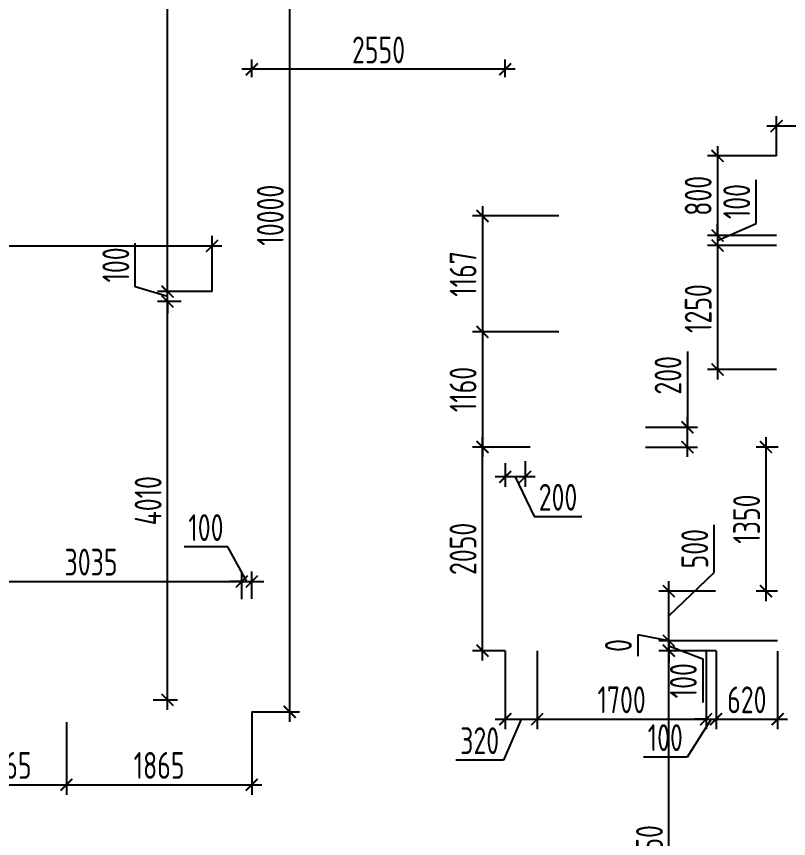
# Model space of a CAD drawing. Header units: millimetres. Extents: x -350007 to 536090, y -888 to 198380.
# Drawn here: x -202402 to -194634, y 94995 to 103270 of the extents above; entities that cross this region are included whole.
import ezdxf

# ---------------------------------------------------------------- set-up
doc = ezdxf.new("R2010")
doc.units = ezdxf.units.MM
doc.layers.add('АР_Размеры нов.', color=15, linetype='Continuous', lineweight=0)
doc.styles.add('ISOCPEUR', font='isocpeur.ttf', dxfattribs={"width": 0.7})
doc.dimstyles.new('R_100', dxfattribs={"dimtxt": 270, "dimasz": 120, "dimexe": 100, "dimexo": 0, "dimgap": 60, "dimtad": 1, "dimdec": 0, "dimrnd": 5, "dimzin": 0, "dimdsep": 46, "dimtxsty": 'ISOCPEUR', "dimblk": 'ARCHTICK', "dimcen": 0, "dimdle": 100, "dimclrd": 256, "dimclre": 256, "dimclrt": 256, "dimadec": 0, "dimazin": 0, "dimtfac": 2, "dimtdec": 0, "dimtofl": 0, "dimtmove": 1, "dimatfit": 3, "dimfxl": 1, "dimtvp": 3, "dimtolj": 1, "dimtzin": 0, "dimarcsym": 0})

# ---------------------------------------------------------------- blocks, each defined once
blk = doc.blocks.new('_ArchTick')
at = {"color": 0, "linetype": 'ByBlock', "const_width": 0.15}
blk.add_lwpolyline([(-0.5, -0.5), (0.5, 0.5)], dxfattribs=at)
blk = doc.blocks.new('*D2533')
at = {"layer": 'АР_Размеры нов.', "lineweight": -2, "ltscale": 100, "transparency": 16777216}
for p, q in [((-197163.4, 96885.7), (-197163.4, 96096.5)), ((-195463.4, 96885.7), (-195463.4, 96096.5)), ((-197263.4, 96196.5), (-195363.4, 96196.5))]:
    blk.add_line(p, q, dxfattribs=at)
at = {"layer": 'АР_Размеры нов.', "lineweight": -2, "ltscale": 100, "transparency": 16777216, "xscale": 120, "yscale": 120, "zscale": 120, "rotation": 180}
blk.add_blockref('_ArchTick', (-197163.4, 96196.5), dxfattribs=at)
at = {"layer": 'АР_Размеры нов.', "lineweight": -2, "ltscale": 100, "transparency": 16777216, "xscale": 120, "yscale": 120, "zscale": 120}
blk.add_blockref('_ArchTick', (-195463.4, 96196.5), dxfattribs=at)
at = {"layer": 'АР_Размеры нов.', "ltscale": 100, "transparency": 16777216, "insert": (-196313.4, 96391.5), "char_height": 270, "attachment_point": 5, "style": 'ISOCPEUR'}
blk.add_mtext('\\A1;1700', dxfattribs=at)
blk = doc.blocks.new('*D2549')
at = {"layer": 'АР_Размеры нов.', "lineweight": -2, "ltscale": 100, "transparency": 16777216}
for p, q in [((-203064, 96167.8), (-203064, 95436.1)), ((-201899.1, 96166.1), (-201899.1, 95436.1)), ((-203164, 95536.1), (-201799.1, 95536.1))]:
    blk.add_line(p, q, dxfattribs=at)
at = {"layer": 'АР_Размеры нов.', "lineweight": -2, "ltscale": 100, "transparency": 16777216, "xscale": 120, "yscale": 120, "zscale": 120, "rotation": 180}
blk.add_blockref('_ArchTick', (-203064, 95536.1), dxfattribs=at)
at = {"layer": 'АР_Размеры нов.', "lineweight": -2, "ltscale": 100, "transparency": 16777216, "xscale": 120, "yscale": 120, "zscale": 120}
blk.add_blockref('_ArchTick', (-201899.1, 95536.1), dxfattribs=at)
at = {"layer": 'АР_Размеры нов.', "ltscale": 100, "transparency": 16777216, "insert": (-202481.5, 95731.1), "char_height": 270, "attachment_point": 5, "style": 'ISOCPEUR'}
blk.add_mtext('\\A1;1165', dxfattribs=at)
blk = doc.blocks.new('*D2714')
at = {"layer": 'АР_Размеры нов.', "lineweight": -2, "ltscale": 100, "transparency": 16777216}
for p, q in [((-194860.9, 99035.7), (-194860.9, 97385.6)), ((-194739.6, 98935.7), (-194960.9, 98935.7)), ((-194743.9, 97485.6), (-194960.9, 97485.6))]:
    blk.add_line(p, q, dxfattribs=at)
at = {"layer": 'АР_Размеры нов.', "lineweight": -2, "ltscale": 100, "transparency": 16777216, "xscale": 120, "yscale": 120, "zscale": 120}
for p, rotation in [((-194860.9, 98935.7), 90), ((-194860.9, 97485.6), 270)]:
    blk.add_blockref('_ArchTick', p, dxfattribs=dict(at, rotation=rotation))
at = {"layer": 'АР_Размеры нов.', "ltscale": 100, "transparency": 16777216, "insert": (-195055.9, 98210.6), "char_height": 270, "attachment_point": 5, "rotation": 90, "style": 'ISOCPEUR'}
blk.add_mtext('\\A1;1350', dxfattribs=at)
blk = doc.blocks.new('*D2715')
at = {"layer": 'АР_Размеры нов.', "lineweight": -2, "ltscale": 100, "transparency": 16777216}
for p, q in [((-197484, 96885.7), (-197484, 96096.5)), ((-197163.4, 96885.7), (-197163.4, 96096.5)), ((-197584, 96196.5), (-197063.4, 96196.5)), ((-197323.7, 96196.5), (-197501.7, 95784.8)), ((-197501.7, 95784.8), (-197980.8, 95784.8))]:
    blk.add_line(p, q, dxfattribs=at)
at = {"layer": 'АР_Размеры нов.', "lineweight": -2, "ltscale": 100, "transparency": 16777216, "xscale": 120, "yscale": 120, "zscale": 120, "rotation": 180}
blk.add_blockref('_ArchTick', (-197484, 96196.5), dxfattribs=at)
at = {"layer": 'АР_Размеры нов.', "lineweight": -2, "ltscale": 100, "transparency": 16777216, "xscale": 120, "yscale": 120, "zscale": 120}
blk.add_blockref('_ArchTick', (-197163.4, 96196.5), dxfattribs=at)
at = {"layer": 'АР_Размеры нов.', "ltscale": 100, "transparency": 16777216, "insert": (-197741.2, 95979.8), "char_height": 270, "attachment_point": 5, "style": 'ISOCPEUR'}
blk.add_mtext('\\A1;320', dxfattribs=at)
blk = doc.blocks.new('*D2719')
at = {"layer": 'АР_Размеры нов.', "lineweight": -2, "ltscale": 100, "transparency": 16777216}
for p, q in [((-197713.3, 96785.7), (-197713.3, 99035.7)), ((-197233.9, 98935.7), (-197813.3, 98935.7)), ((-197484, 96885.7), (-197813.3, 96885.7))]:
    blk.add_line(p, q, dxfattribs=at)
at = {"layer": 'АР_Размеры нов.', "lineweight": -2, "ltscale": 100, "transparency": 16777216, "xscale": 120, "yscale": 120, "zscale": 120}
for p, rotation in [((-197713.3, 98935.7), 90), ((-197713.3, 96885.7), 270)]:
    blk.add_blockref('_ArchTick', p, dxfattribs=dict(at, rotation=rotation))
at = {"layer": 'АР_Размеры нов.', "ltscale": 100, "transparency": 16777216, "insert": (-197908.3, 97910.7), "char_height": 270, "attachment_point": 5, "rotation": 90, "style": 'ISOCPEUR'}
blk.add_mtext('\\A1;2050', dxfattribs=at)
blk = doc.blocks.new('*D2731')
at = {"layer": 'АР_Размеры нов.', "lineweight": -2, "ltscale": 100, "transparency": 16777216}
for p, q in [((-197713.3, 100195), (-197713.3, 98835.7)), ((-197484, 100095), (-197813.3, 100095)), ((-197484, 98935.7), (-197813.3, 98935.7))]:
    blk.add_line(p, q, dxfattribs=at)
at = {"layer": 'АР_Размеры нов.', "lineweight": -2, "ltscale": 100, "transparency": 16777216, "xscale": 120, "yscale": 120, "zscale": 120}
for p, rotation in [((-197713.3, 100095), 90), ((-197713.3, 98935.7), 270)]:
    blk.add_blockref('_ArchTick', p, dxfattribs=dict(at, rotation=rotation))
at = {"layer": 'АР_Размеры нов.', "ltscale": 100, "transparency": 16777216, "insert": (-197908.3, 99515.4), "char_height": 270, "attachment_point": 5, "rotation": 90, "style": 'ISOCPEUR'}
blk.add_mtext('\\A1;1160', dxfattribs=at)
blk = doc.blocks.new('*D2880')
at = {"layer": 'АР_Размеры нов.', "lineweight": -2, "ltscale": 100, "transparency": 16777216}
for p, q in [((-197713.3, 101362), (-197713.3, 99995)), ((-196945.6, 101262), (-197813.3, 101262)), ((-196945.6, 100095), (-197813.3, 100095))]:
    blk.add_line(p, q, dxfattribs=at)
at = {"layer": 'АР_Размеры нов.', "lineweight": -2, "ltscale": 100, "transparency": 16777216, "xscale": 120, "yscale": 120, "zscale": 120}
for p, rotation in [((-197713.3, 101262), 90), ((-197713.3, 100095), 270)]:
    blk.add_blockref('_ArchTick', p, dxfattribs=dict(at, rotation=rotation))
at = {"layer": 'АР_Размеры нов.', "ltscale": 100, "transparency": 16777216, "insert": (-197908.3, 100678.5), "char_height": 270, "attachment_point": 5, "rotation": 90, "style": 'ISOCPEUR'}
blk.add_mtext('\\A1;1167', dxfattribs=at)
blk = doc.blocks.new('*D3010')
at = {"layer": 'АР_Размеры нов.', "lineweight": -2, "ltscale": 500, "transparency": 16777216}
for p, q in [((-200033.9, 96270.7), (-200033.9, 95436.1)), ((-201899.1, 96166.1), (-201899.1, 95436.1)), ((-201999.1, 95536.1), (-199933.9, 95536.1))]:
    blk.add_line(p, q, dxfattribs=at)
at = {"layer": 'АР_Размеры нов.', "lineweight": -2, "ltscale": 500, "transparency": 16777216, "xscale": 120, "yscale": 120, "zscale": 120, "rotation": 180}
blk.add_blockref('_ArchTick', (-201899.1, 95536.1), dxfattribs=at)
at = {"layer": 'АР_Размеры нов.', "lineweight": -2, "ltscale": 500, "transparency": 16777216, "xscale": 120, "yscale": 120, "zscale": 120}
blk.add_blockref('_ArchTick', (-200033.9, 95536.1), dxfattribs=at)
at = {"layer": 'АР_Размеры нов.', "lineweight": 13, "ltscale": 500, "transparency": 16777216, "insert": (-200966.5, 95731.1), "char_height": 270, "attachment_point": 5, "style": 'ISOCPEUR'}
blk.add_mtext('\\A1;1865', dxfattribs=at)
blk = doc.blocks.new('*D3031')
at = {"layer": 'АР_Размеры нов.', "lineweight": -2, "ltscale": 500, "transparency": 16777216}
for p, q in [((-195463.4, 96885.6), (-195463.4, 96096.5)), ((-195363.3, 96885.7), (-195363.3, 96096.5)), ((-195413.3, 96196.5), (-195653.3, 95815.6)), ((-195463.4, 96196.5), (-195583.4, 96196.5)), ((-195463.4, 96196.5), (-195363.3, 96196.5)), ((-195363.3, 96196.5), (-195243.3, 96196.5)), ((-195653.3, 95815.6), (-196094.6, 95815.6))]:
    blk.add_line(p, q, dxfattribs=at)
at = {"layer": 'АР_Размеры нов.', "lineweight": -2, "ltscale": 500, "transparency": 16777216, "xscale": 120, "yscale": 120, "zscale": 120}
blk.add_blockref('_ArchTick', (-195463.4, 96196.5), dxfattribs=at)
at = {"layer": 'АР_Размеры нов.', "lineweight": -2, "ltscale": 500, "transparency": 16777216, "xscale": 120, "yscale": 120, "zscale": 120, "rotation": 180}
blk.add_blockref('_ArchTick', (-195363.3, 96196.5), dxfattribs=at)
at = {"layer": 'АР_Размеры нов.', "lineweight": 13, "ltscale": 500, "transparency": 16777216, "insert": (-195874, 96010.6), "char_height": 270, "attachment_point": 5, "style": 'ISOCPEUR'}
blk.add_mtext('\\A1;100', dxfattribs=at)
blk = doc.blocks.new('*D3032')
at = {"layer": 'АР_Размеры нов.', "lineweight": -2, "ltscale": 500, "transparency": 16777216}
for p, q in [((-195363.3, 96885.7), (-195363.3, 96096.5)), ((-194743.8, 96881.6), (-194743.8, 96096.5)), ((-195463.3, 96196.5), (-194643.8, 96196.5))]:
    blk.add_line(p, q, dxfattribs=at)
at = {"layer": 'АР_Размеры нов.', "lineweight": -2, "ltscale": 500, "transparency": 16777216, "xscale": 120, "yscale": 120, "zscale": 120, "rotation": 180}
blk.add_blockref('_ArchTick', (-195363.3, 96196.5), dxfattribs=at)
at = {"layer": 'АР_Размеры нов.', "lineweight": -2, "ltscale": 500, "transparency": 16777216, "xscale": 120, "yscale": 120, "zscale": 120}
blk.add_blockref('_ArchTick', (-194743.8, 96196.5), dxfattribs=at)
at = {"layer": 'АР_Размеры нов.', "lineweight": 13, "ltscale": 500, "transparency": 16777216, "insert": (-195053.6, 96391.5), "char_height": 270, "attachment_point": 5, "style": 'ISOCPEUR'}
blk.add_mtext('\\A1;620', dxfattribs=at)
blk = doc.blocks.new('*D3033')
at = {"layer": 'АР_Размеры нов.', "lineweight": -2, "ltscale": 500, "transparency": 16777216}
for p, q in [((-199652.6, 96170.7), (-199652.6, 106369.4)), ((-200033.9, 106269.4), (-199552.6, 106269.4)), ((-200033.9, 96270.7), (-199552.6, 96270.7))]:
    blk.add_line(p, q, dxfattribs=at)
at = {"layer": 'АР_Размеры нов.', "lineweight": -2, "ltscale": 500, "transparency": 16777216, "xscale": 120, "yscale": 120, "zscale": 120}
for p, rotation in [((-199652.6, 106269.4), 90), ((-199652.6, 96270.7), 270)]:
    blk.add_blockref('_ArchTick', p, dxfattribs=dict(at, rotation=rotation))
at = {"layer": 'АР_Размеры нов.', "lineweight": 13, "ltscale": 500, "transparency": 16777216, "insert": (-199847.6, 101270), "char_height": 270, "attachment_point": 5, "rotation": 90, "style": 'ISOCPEUR'}
blk.add_mtext('\\A1;10000', dxfattribs=at)
blk = doc.blocks.new('*D2281')
at = {"layer": 'АР_Размеры нов.', "lineweight": -2, "ltscale": 500, "transparency": 16777216}
for p, q in [((-197484, 98774.9), (-197484, 98535.1)), ((-197284, 98795.2), (-197284, 98535.1)), ((-197184, 98635.1), (-197584, 98635.1)), ((-197384, 98635.1), (-197192.8, 98235.1)), ((-197192.8, 98235.1), (-196713.7, 98235.1))]:
    blk.add_line(p, q, dxfattribs=at)
at = {"layer": 'АР_Размеры нов.', "lineweight": -2, "ltscale": 500, "transparency": 16777216, "xscale": 120, "yscale": 120, "zscale": 120, "rotation": 180}
blk.add_blockref('_ArchTick', (-197484, 98635.1), dxfattribs=at)
at = {"layer": 'АР_Размеры нов.', "lineweight": -2, "ltscale": 500, "transparency": 16777216, "xscale": 120, "yscale": 120, "zscale": 120}
blk.add_blockref('_ArchTick', (-197284, 98635.1), dxfattribs=at)
at = {"layer": 'АР_Размеры нов.', "lineweight": 13, "ltscale": 500, "transparency": 16777216, "insert": (-196953.2, 98430.1), "char_height": 270, "attachment_point": 5, "style": 'ISOCPEUR'}
blk.add_mtext('\\A1;200', dxfattribs=at)
blk = doc.blocks.new('*D3118')
at = {"layer": 'АР_Размеры нов.', "lineweight": -2, "transparency": 16777216}
for p, q in [((-200033.9, 102660.2), (-200033.9, 102838.2)), ((-197484, 102660.2), (-197484, 102838.2)), ((-197384, 102738.2), (-200133.9, 102738.2))]:
    blk.add_line(p, q, dxfattribs=at)
at = {"layer": 'АР_Размеры нов.', "lineweight": -2, "transparency": 16777216, "xscale": 120, "yscale": 120, "zscale": 120, "rotation": 180}
blk.add_blockref('_ArchTick', (-200033.9, 102738.2), dxfattribs=at)
at = {"layer": 'АР_Размеры нов.', "lineweight": -2, "transparency": 16777216, "xscale": 120, "yscale": 120, "zscale": 120}
blk.add_blockref('_ArchTick', (-197484, 102738.2), dxfattribs=at)
at = {"layer": 'АР_Размеры нов.', "transparency": 16777216, "insert": (-198759, 102933.2), "char_height": 270, "attachment_point": 5, "style": 'ISOCPEUR'}
blk.add_mtext('\\A1;2550', dxfattribs=at)
blk = doc.blocks.new('*D3126')
at = {"layer": 'АР_Размеры нов.', "lineweight": -2, "transparency": 16777216}
for p, q in [((-200881.8, 96290.7), (-200881.8, 100500.7)), ((-200743.5, 100400.7), (-200981.8, 100400.7)), ((-201026.4, 96390.7), (-200781.8, 96390.7))]:
    blk.add_line(p, q, dxfattribs=at)
at = {"layer": 'АР_Размеры нов.', "lineweight": -2, "transparency": 16777216, "xscale": 120, "yscale": 120, "zscale": 120}
for p, rotation in [((-200881.8, 100400.7), 90), ((-200881.8, 96390.7), 270)]:
    blk.add_blockref('_ArchTick', p, dxfattribs=dict(at, rotation=rotation))
at = {"layer": 'АР_Размеры нов.', "transparency": 16777216, "insert": (-201076.8, 98395.7), "char_height": 270, "attachment_point": 5, "rotation": 90, "style": 'ISOCPEUR'}
blk.add_mtext('\\A1;4010', dxfattribs=at)
blk = doc.blocks.new('*D3127')
at = {"layer": 'АР_Размеры нов.', "lineweight": -2, "transparency": 16777216}
for p, q in [((-201206.8, 100548.2), (-201206.8, 100989.5)), ((-200881.8, 100450.7), (-201206.8, 100548.2)), ((-200881.8, 100500.7), (-200881.8, 100620.7)), ((-200433.9, 100500.7), (-200981.8, 100500.7)), ((-200881.8, 100400.7), (-200881.8, 100500.7)), ((-200743.5, 100400.7), (-200981.8, 100400.7)), ((-200881.8, 100400.7), (-200881.8, 100280.7))]:
    blk.add_line(p, q, dxfattribs=at)
at = {"layer": 'АР_Размеры нов.', "lineweight": -2, "transparency": 16777216, "xscale": 120, "yscale": 120, "zscale": 120}
for p, rotation in [((-200881.8, 100500.7), 270), ((-200881.8, 100400.7), 90)]:
    blk.add_blockref('_ArchTick', p, dxfattribs=dict(at, rotation=rotation))
at = {"layer": 'АР_Размеры нов.', "transparency": 16777216, "insert": (-201401.8, 100768.8), "char_height": 270, "attachment_point": 5, "rotation": 90, "style": 'ISOCPEUR'}
blk.add_mtext('\\A1;100', dxfattribs=at)
blk = doc.blocks.new('*D3128')
at = {"layer": 'АР_Размеры нов.', "lineweight": -2, "transparency": 16777216}
for p, q in [((-200881.8, 100400.7), (-200881.8, 106900.7)), ((-200433.9, 106800.7), (-200981.8, 106800.7)), ((-200433.9, 100500.7), (-200981.8, 100500.7))]:
    blk.add_line(p, q, dxfattribs=at)
at = {"layer": 'АР_Размеры нов.', "lineweight": -2, "transparency": 16777216, "xscale": 120, "yscale": 120, "zscale": 120}
for p, rotation in [((-200881.8, 106800.7), 90), ((-200881.8, 100500.7), 270)]:
    blk.add_blockref('_ArchTick', p, dxfattribs=dict(at, rotation=rotation))
at = {"layer": 'АР_Размеры нов.', "transparency": 16777216, "insert": (-201076.8, 103650.7), "char_height": 270, "attachment_point": 5, "rotation": 90, "style": 'ISOCPEUR'}
blk.add_mtext('\\A1;6300', dxfattribs=at)
blk = doc.blocks.new('*D3129')
at = {"layer": 'АР_Размеры нов.', "lineweight": -2, "transparency": 16777216}
for p, q in [((-195347.9, 101965.7), (-195347.9, 100964.1)), ((-194754, 101865.7), (-195447.9, 101865.7)), ((-194754, 101064.1), (-195447.9, 101064.1))]:
    blk.add_line(p, q, dxfattribs=at)
at = {"layer": 'АР_Размеры нов.', "lineweight": -2, "transparency": 16777216, "xscale": 120, "yscale": 120, "zscale": 120}
for p, rotation in [((-195347.9, 101865.7), 90), ((-195347.9, 101064.1), 270)]:
    blk.add_blockref('_ArchTick', p, dxfattribs=dict(at, rotation=rotation))
at = {"layer": 'АР_Размеры нов.', "transparency": 16777216, "insert": (-195542.9, 101464.9), "char_height": 270, "attachment_point": 5, "rotation": 90, "style": 'ISOCPEUR'}
blk.add_mtext('\\A1;800', dxfattribs=at)
blk = doc.blocks.new('*D3130')
at = {"layer": 'АР_Размеры нов.', "lineweight": -2, "transparency": 16777216}
for p, q in [((-195347.9, 101064.1), (-195347.9, 99615.7)), ((-194754, 100964.1), (-195447.9, 100964.1)), ((-194754, 99715.7), (-195447.9, 99715.7))]:
    blk.add_line(p, q, dxfattribs=at)
at = {"layer": 'АР_Размеры нов.', "lineweight": -2, "transparency": 16777216, "xscale": 120, "yscale": 120, "zscale": 120}
for p, rotation in [((-195347.9, 100964.1), 90), ((-195347.9, 99715.7), 270)]:
    blk.add_blockref('_ArchTick', p, dxfattribs=dict(at, rotation=rotation))
at = {"layer": 'АР_Размеры нов.', "transparency": 16777216, "insert": (-195542.9, 100329.9), "char_height": 270, "attachment_point": 5, "rotation": 90, "style": 'ISOCPEUR'}
blk.add_mtext('\\A1;1250', dxfattribs=at)
blk = doc.blocks.new('*D3131')
at = {"layer": 'АР_Размеры нов.', "lineweight": -2, "transparency": 16777216}
for p, q in [((-194754, 101865.7), (-194754, 102266.5)), ((-194354, 101865.7), (-194354, 102266.5)), ((-194254, 102166.5), (-194854, 102166.5)), ((-192965.4, 102166.5), (-194354, 102166.5))]:
    blk.add_line(p, q, dxfattribs=at)
at = {"layer": 'АР_Размеры нов.', "lineweight": -2, "transparency": 16777216, "xscale": 120, "yscale": 120, "zscale": 120, "rotation": 180}
blk.add_blockref('_ArchTick', (-194754, 102166.5), dxfattribs=at)
at = {"layer": 'АР_Размеры нов.', "lineweight": -2, "transparency": 16777216, "xscale": 120, "yscale": 120, "zscale": 120}
blk.add_blockref('_ArchTick', (-194354, 102166.5), dxfattribs=at)
at = {"layer": 'АР_Размеры нов.', "transparency": 16777216, "insert": (-193214.4, 102361.5), "char_height": 270, "attachment_point": 5, "style": 'ISOCPEUR'}
blk.add_mtext('\\A1;400', dxfattribs=at)
blk = doc.blocks.new('*D4015')
at = {"layer": 'АР_Размеры нов.', "lineweight": -2, "transparency": 16777216}
for p, q in [((-195838.4, 92735.7), (-195838.4, 96985.7)), ((-195363.3, 96885.7), (-195938.4, 96885.7)), ((-195363.5, 92835.7), (-195938.4, 92835.7))]:
    blk.add_line(p, q, dxfattribs=at)
at = {"layer": 'АР_Размеры нов.', "lineweight": -2, "transparency": 16777216, "xscale": 120, "yscale": 120, "zscale": 120}
for p, rotation in [((-195838.4, 96885.7), 90), ((-195838.4, 92835.7), 270)]:
    blk.add_blockref('_ArchTick', p, dxfattribs=dict(at, rotation=rotation))
at = {"layer": 'АР_Размеры нов.', "transparency": 16777216, "insert": (-196033.4, 94860.7), "char_height": 270, "attachment_point": 5, "rotation": 90, "style": 'ISOCPEUR'}
blk.add_mtext('\\A1;4050', dxfattribs=at)
blk = doc.blocks.new('*D4016')
at = {"layer": 'АР_Размеры нов.', "lineweight": -2, "transparency": 16777216}
for p, q in [((-195838.4, 96985.7), (-195838.4, 97105.7)), ((-194745.3, 96985.7), (-195938.4, 96985.7)), ((-195838.4, 96885.7), (-195838.4, 96985.7)), ((-195838.4, 96935.7), (-195497.4, 96804.3)), ((-195363.3, 96885.7), (-195938.4, 96885.7)), ((-195838.4, 96885.7), (-195838.4, 96765.7)), ((-195497.4, 96804.3), (-195497.4, 96363))]:
    blk.add_line(p, q, dxfattribs=at)
at = {"layer": 'АР_Размеры нов.', "lineweight": -2, "transparency": 16777216, "xscale": 120, "yscale": 120, "zscale": 120}
for p, rotation in [((-195838.4, 96985.7), 270), ((-195838.4, 96885.7), 90)]:
    blk.add_blockref('_ArchTick', p, dxfattribs=dict(at, rotation=rotation))
at = {"layer": 'АР_Размеры нов.', "transparency": 16777216, "insert": (-195692.4, 96583.7), "char_height": 270, "attachment_point": 5, "rotation": 90, "style": 'ISOCPEUR'}
blk.add_mtext('\\A1;100', dxfattribs=at)
blk = doc.blocks.new('*D4017')
at = {"layer": 'АР_Размеры нов.', "lineweight": -2, "transparency": 16777216}
for p, q in [((-195838.4, 96985.7), (-195838.4, 97105.7)), ((-195838.4, 96985.7), (-196150.5, 97045.7)), ((-196150.5, 97045.7), (-196150.5, 96831.2)), ((-194745.3, 96985.7), (-195938.4, 96985.7)), ((-195363.4, 96985.7), (-195938.4, 96985.7)), ((-195838.4, 96985.7), (-195838.4, 96865.7)), ((-195838.4, 96985.7), (-195838.4, 96985.7))]:
    blk.add_line(p, q, dxfattribs=at)
at = {"layer": 'АР_Размеры нов.', "lineweight": -2, "transparency": 16777216, "xscale": 120, "yscale": 120, "zscale": 120}
for rotation in [270, 90]:
    blk.add_blockref('_ArchTick', (-195838.4, 96985.7), dxfattribs=dict(at, rotation=rotation))
at = {"layer": 'АР_Размеры нов.', "transparency": 16777216, "insert": (-196345.5, 96938.4), "char_height": 270, "attachment_point": 5, "rotation": 90, "style": 'ISOCPEUR'}
blk.add_mtext('\\A1;0', dxfattribs=at)
blk = doc.blocks.new('*D4018')
at = {"layer": 'АР_Размеры нов.', "lineweight": -2, "transparency": 16777216}
for p, q in [((-195382.6, 97672.7), (-195382.6, 98151.8)), ((-195838.4, 97235.6), (-195382.6, 97672.7)), ((-195838.4, 96885.7), (-195838.4, 97585.6)), ((-195368, 97485.6), (-195938.4, 97485.6)), ((-195363.4, 96985.7), (-195938.4, 96985.7))]:
    blk.add_line(p, q, dxfattribs=at)
at = {"layer": 'АР_Размеры нов.', "lineweight": -2, "transparency": 16777216, "xscale": 120, "yscale": 120, "zscale": 120}
for p, rotation in [((-195838.4, 97485.6), 90), ((-195838.4, 96985.7), 270)]:
    blk.add_blockref('_ArchTick', p, dxfattribs=dict(at, rotation=rotation))
at = {"layer": 'АР_Размеры нов.', "transparency": 16777216, "insert": (-195577.6, 97912.2), "char_height": 270, "attachment_point": 5, "rotation": 90, "style": 'ISOCPEUR'}
blk.add_mtext('\\A1;500', dxfattribs=at)
blk = doc.blocks.new('*D4034')
at = {"layer": 'АР_Размеры нов.', "lineweight": -2, "transparency": 16777216}
for p, q in [((-205134.4, 100500.7), (-205134.4, 101060.5)), ((-200433.9, 100500.7), (-200433.9, 101060.5)), ((-205234.4, 100960.5), (-200333.9, 100960.5))]:
    blk.add_line(p, q, dxfattribs=at)
at = {"layer": 'АР_Размеры нов.', "lineweight": -2, "transparency": 16777216, "xscale": 120, "yscale": 120, "zscale": 120, "rotation": 180}
blk.add_blockref('_ArchTick', (-205134.4, 100960.5), dxfattribs=at)
at = {"layer": 'АР_Размеры нов.', "lineweight": -2, "transparency": 16777216, "xscale": 120, "yscale": 120, "zscale": 120}
blk.add_blockref('_ArchTick', (-200433.9, 100960.5), dxfattribs=at)
at = {"layer": 'АР_Размеры нов.', "transparency": 16777216, "insert": (-202784.1, 101155.5), "char_height": 270, "attachment_point": 5, "style": 'ISOCPEUR'}
blk.add_mtext('\\A1;4700', dxfattribs=at)
blk = doc.blocks.new('*D4039')
at = {"layer": 'АР_Размеры нов.', "lineweight": -2, "transparency": 16777216}
for p, q in [((-203168.1, 97492.1), (-203168.1, 97682.4)), ((-200133.9, 97403.7), (-200133.9, 97682.4)), ((-203268.1, 97582.4), (-200033.9, 97582.4))]:
    blk.add_line(p, q, dxfattribs=at)
at = {"layer": 'АР_Размеры нов.', "lineweight": -2, "transparency": 16777216, "xscale": 120, "yscale": 120, "zscale": 120, "rotation": 180}
blk.add_blockref('_ArchTick', (-203168.1, 97582.4), dxfattribs=at)
at = {"layer": 'АР_Размеры нов.', "lineweight": -2, "transparency": 16777216, "xscale": 120, "yscale": 120, "zscale": 120}
blk.add_blockref('_ArchTick', (-200133.9, 97582.4), dxfattribs=at)
at = {"layer": 'АР_Размеры нов.', "transparency": 16777216, "insert": (-201651, 97777.4), "char_height": 270, "attachment_point": 5, "style": 'ISOCPEUR'}
blk.add_mtext('\\A1;3035', dxfattribs=at)
blk = doc.blocks.new('*D4040')
at = {"layer": 'АР_Размеры нов.', "lineweight": -2, "transparency": 16777216}
for p, q in [((-200274.5, 97930.3), (-200715.8, 97930.3)), ((-200083.9, 97582.4), (-200274.5, 97930.3)), ((-200133.9, 97403.7), (-200133.9, 97682.4)), ((-200033.9, 97408.7), (-200033.9, 97682.4)), ((-200133.9, 97582.4), (-200253.9, 97582.4)), ((-200133.9, 97582.4), (-200033.9, 97582.4)), ((-200033.9, 97582.4), (-199913.9, 97582.4))]:
    blk.add_line(p, q, dxfattribs=at)
at = {"layer": 'АР_Размеры нов.', "lineweight": -2, "transparency": 16777216, "xscale": 120, "yscale": 120, "zscale": 120}
blk.add_blockref('_ArchTick', (-200133.9, 97582.4), dxfattribs=at)
at = {"layer": 'АР_Размеры нов.', "lineweight": -2, "transparency": 16777216, "xscale": 120, "yscale": 120, "zscale": 120, "rotation": 180}
blk.add_blockref('_ArchTick', (-200033.9, 97582.4), dxfattribs=at)
at = {"layer": 'АР_Размеры нов.', "transparency": 16777216, "insert": (-200495.2, 98125.3), "char_height": 270, "attachment_point": 5, "style": 'ISOCPEUR'}
blk.add_mtext('\\A1;100', dxfattribs=at)
blk = doc.blocks.new('*D4129')
at = {"layer": 'АР_Размеры нов.', "lineweight": -2, "transparency": 16777216}
for p, q in [((-195651.2, 99897.2), (-195651.2, 99135.7)), ((-195651.2, 98835.7), (-195651.2, 99235.7)), ((-196073.9, 99135.7), (-195551.2, 99135.7)), ((-196073.9, 98935.7), (-195551.2, 98935.7))]:
    blk.add_line(p, q, dxfattribs=at)
at = {"layer": 'АР_Размеры нов.', "lineweight": -2, "transparency": 16777216, "xscale": 120, "yscale": 120, "zscale": 120}
for p, rotation in [((-195651.2, 99135.7), 90), ((-195651.2, 98935.7), 270)]:
    blk.add_blockref('_ArchTick', p, dxfattribs=dict(at, rotation=rotation))
at = {"layer": 'АР_Размеры нов.', "transparency": 16777216, "insert": (-195846.2, 99657.7), "char_height": 270, "attachment_point": 5, "rotation": 90, "style": 'ISOCPEUR'}
blk.add_mtext('\\A1;200', dxfattribs=at)
blk = doc.blocks.new('*D4181')
at = {"layer": 'АР_Размеры нов.', "lineweight": -2, "transparency": 16777216}
for p, q in [((-194960.1, 101186), (-194960.1, 101627.3)), ((-195347.9, 101014.1), (-194960.1, 101186)), ((-195347.9, 101064.1), (-195347.9, 101184.1)), ((-194854, 101064.1), (-195447.9, 101064.1)), ((-195347.9, 101064.1), (-195347.9, 100964.1)), ((-194854, 100964.1), (-195447.9, 100964.1)), ((-195347.9, 100964.1), (-195347.9, 100844.1))]:
    blk.add_line(p, q, dxfattribs=at)
at = {"layer": 'АР_Размеры нов.', "lineweight": -2, "transparency": 16777216, "xscale": 120, "yscale": 120, "zscale": 120}
for p, rotation in [((-195347.9, 101064.1), 270), ((-195347.9, 100964.1), 90)]:
    blk.add_blockref('_ArchTick', p, dxfattribs=dict(at, rotation=rotation))
at = {"layer": 'АР_Размеры нов.', "transparency": 16777216, "insert": (-195155.1, 101406.6), "char_height": 270, "attachment_point": 5, "rotation": 90, "style": 'ISOCPEUR'}
blk.add_mtext('\\A1;100', dxfattribs=at)
blk = doc.blocks.new('*D7171')
at = {"layer": 'АР_Размеры нов.', "lineweight": -2, "transparency": 16777216}
for p, q in [((-301542.1, 115210.7), (-301542.1, 114752.6)), ((-301341.3, 115050.7), (-301341.3, 114752.6)), ((-301642.1, 114852.6), (-301241.3, 114852.6)), ((-301441.7, 114852.6), (-301263.2, 114257.6)), ((-301263.2, 114257.6), (-300784.1, 114257.6)), ((-182483.9, 67738.2), (-182925.2, 67738.2)), ((-182493.8, 67218.2), (-182483.9, 67738.2)), ((-182543.8, 66845.6), (-182543.8, 67318.2)), ((-182443.8, 66845.6), (-182443.8, 67318.2)), ((-182543.8, 67218.2), (-182663.8, 67218.2)), ((-182443.8, 67218.2), (-182543.8, 67218.2)), ((-182443.8, 67218.2), (-182323.8, 67218.2))]:
    blk.add_line(p, q, dxfattribs=at)
at = {"layer": 'АР_Размеры нов.', "lineweight": -2, "transparency": 16777216, "xscale": 120, "yscale": 120, "zscale": 120, "rotation": 180}
for p in [(-301542.1, 114852.6), (-182443.8, 67218.2)]:
    blk.add_blockref('_ArchTick', p, dxfattribs=at)
at = {"layer": 'АР_Размеры нов.', "lineweight": -2, "transparency": 16777216, "xscale": 120, "yscale": 120, "zscale": 120}
for p in [(-301341.3, 114852.6), (-182543.8, 67218.2)]:
    blk.add_blockref('_ArchTick', p, dxfattribs=at)
at = {"layer": 'АР_Размеры нов.', "transparency": 16777216, "char_height": 270, "attachment_point": 5, "style": 'ISOCPEUR'}
for s, insert in [('\\A1;200', (-301023.6, 114452.6)), ('\\A1;100', (-182704.5, 67933.2))]:
    blk.add_mtext(s, dxfattribs=dict(at, insert=insert))
blk = doc.blocks.new('*D7184')
at = {"layer": 'АР_Размеры нов.', "lineweight": -2, "transparency": 16777216}
for p, q in [((-186100.2, 131670.6), (-186002.7, 131995.6)), ((-186002.7, 131995.6), (-185655.9, 131995.6)), ((-186145.2, 131370.7), (-186145.2, 131770.6)), ((-186055.2, 131530.7), (-186055.2, 131770.6)), ((-186145.2, 131670.6), (-186265.2, 131670.6)), ((-186145.2, 131670.6), (-186055.2, 131670.6)), ((-186055.2, 131670.6), (-185935.2, 131670.6)), ((-281863.4, 59884.7), (-281863.4, 59308.8)), ((-281179, 59884.7), (-281179, 59308.8)), ((-281963.4, 59408.8), (-281079, 59408.8))]:
    blk.add_line(p, q, dxfattribs=at)
at = {"layer": 'АР_Размеры нов.', "lineweight": -2, "transparency": 16777216, "xscale": 120, "yscale": 120, "zscale": 120}
for p in [(-186145.2, 131670.6), (-281179, 59408.8)]:
    blk.add_blockref('_ArchTick', p, dxfattribs=at)
at = {"layer": 'АР_Размеры нов.', "lineweight": -2, "transparency": 16777216, "xscale": 120, "yscale": 120, "zscale": 120, "rotation": 180}
for p in [(-186055.2, 131670.6), (-281863.4, 59408.8)]:
    blk.add_blockref('_ArchTick', p, dxfattribs=at)
at = {"layer": 'АР_Размеры нов.', "transparency": 16777216, "char_height": 270, "attachment_point": 5, "style": 'ISOCPEUR'}
for s, insert in [('\\A1;90', (-185829.3, 132190.6)), ('\\A1;685', (-281521.2, 59603.8))]:
    blk.add_mtext(s, dxfattribs=dict(at, insert=insert))
blk = doc.blocks.new('*D7185')
at = {"layer": 'АР_Размеры нов.', "lineweight": -2, "transparency": 16777216}
for p, q in [((-152915.4, 120873.4), (-152915.4, 121314.7)), ((-153510.4, 120694.9), (-152915.4, 120873.4)), ((-153510.4, 120520.7), (-153510.4, 120869.1)), ((-154303.9, 120769.1), (-153410.4, 120769.1)), ((-154463.9, 120620.7), (-153410.4, 120620.7)), ((-280686, 59784.7), (-280686, 60786.4)), ((-281179, 60686.4), (-280586, 60686.4)), ((-281179, 59884.7), (-280586, 59884.7))]:
    blk.add_line(p, q, dxfattribs=at)
at = {"layer": 'АР_Размеры нов.', "lineweight": -2, "transparency": 16777216, "xscale": 120, "yscale": 120, "zscale": 120}
for p, rotation in [((-153510.4, 120769.1), 90), ((-153510.4, 120620.7), 270), ((-280686, 60686.4), 90), ((-280686, 59884.7), 270)]:
    blk.add_blockref('_ArchTick', p, dxfattribs=dict(at, rotation=rotation))
at = {"layer": 'АР_Размеры нов.', "transparency": 16777216, "char_height": 270, "attachment_point": 5, "rotation": 90, "style": 'ISOCPEUR'}
for s, insert in [('\\A1;150', (-153110.4, 121094.1)), ('\\A1;800', (-280881, 60285.5))]:
    blk.add_mtext(s, dxfattribs=dict(at, insert=insert))
blk = doc.blocks.new('*D7186')
at = {"layer": 'АР_Размеры нов.', "lineweight": -2, "transparency": 16777216}
for p, q in [((-172392.8, 113364.4), (-172392.8, 115310.7)), ((-171328.9, 115210.7), (-172492.8, 115210.7)), ((-171328.9, 113464.4), (-172492.8, 113464.4)), ((-280686, 59984.7), (-280686, 55406)), ((-281179, 59884.7), (-280586, 59884.7)), ((-281179, 55506), (-280586, 55506))]:
    blk.add_line(p, q, dxfattribs=at)
at = {"layer": 'АР_Размеры нов.', "lineweight": -2, "transparency": 16777216, "xscale": 120, "yscale": 120, "zscale": 120}
for p, rotation in [((-172392.8, 115210.7), 90), ((-172392.8, 113464.4), 270), ((-280686, 59884.7), 90), ((-280686, 55506), 270)]:
    blk.add_blockref('_ArchTick', p, dxfattribs=dict(at, rotation=rotation))
at = {"layer": 'АР_Размеры нов.', "transparency": 16777216, "char_height": 270, "attachment_point": 5, "rotation": 90, "style": 'ISOCPEUR'}
for s, insert in [('\\A1;1745', (-172587.8, 114337.6)), ('\\A1;4380', (-280881, 57695.3))]:
    blk.add_mtext(s, dxfattribs=dict(at, insert=insert))

msp = doc.modelspace()

# ---------------------------------------------------------------- dimensions: what is measured, and where the dimension line sits
at = {"layer": 'АР_Размеры нов.'}
for base, p1, p2, picture, middle in [((-186055.2, 131670.6), (-186145.2, 131370.7), (-186055.2, 131530.7), '*D7184', (-185942.7, 132190.6)), ((-281179, 59408.8), (-281863.4, 59884.7), (-281179, 59884.7), '*D7184', (-281521.2, 59603.8)), ((-301341.3, 114852.6), (-301542.1, 115210.7), (-301341.3, 115050.7), '*D7171', (-301203.2, 114452.6)), ((-200033.9, 102738.2), (-197484, 102660.2), (-200033.9, 102660.2), '*D3118', (-198759, 102933.2)), ((-200433.9151, 100960.4561), (-205134.3789, 100500.6825), (-200433.9151, 100500.6825), '*D4034', (-202784.147, 101155.4561)), ((-200133.9, 97582.4), (-203168.1, 97492.1), (-200133.9, 97403.7), '*D4039', (-201651, 97777.4))]:
    dim = msp.add_linear_dim(base=base, p1=p1, p2=p2, dimstyle='R_100', override={"dimpost": '\\X'}, dxfattribs=at)
    dim.commit()
    dim.dimension.update_dxf_attribs({"geometry": picture, "text_midpoint": middle})
for base, p1, p2, picture, middle in [((-153510.4, 120769.1), (-154463.9, 120620.7), (-154303.9, 120769.1), '*D7185', (-153110.4, 120933.4)), ((-280686, 60686.4), (-281179, 59884.7), (-281179, 60686.4), '*D7185', (-280881, 60285.5)), ((-172392.8, 115210.7), (-171328.9, 113464.4), (-171328.9, 115210.7), '*D7186', (-172587.8, 114337.6)), ((-280686, 55506), (-281179, 59884.7), (-281179, 55506), '*D7186', (-280881, 57695.3)), ((-200881.8, 106800.7), (-200433.9, 100500.7), (-200433.9, 106800.7), '*D3128', (-201076.8, 103650.7)), ((-195347.9, 101064.1), (-194754, 101865.7), (-194754, 101064.1), '*D3129', (-195542.9, 101464.9)), ((-200881.8, 100500.7), (-200743.5, 100400.7), (-200433.9, 100500.7), '*D3127', (-201401.8, 100608.2)), ((-200881.8, 100400.7), (-201026.4, 96390.7), (-200743.5, 100400.7), '*D3126', (-201076.8, 98395.7)), ((-195838.4, 96885.7), (-195363.5, 92835.7), (-195363.3, 96885.7), '*D4015', (-196033.4, 94860.7))]:
    dim = msp.add_linear_dim(base=base, p1=p1, p2=p2, angle=90, dimstyle='R_100', override={"dimpost": '\\X'}, dxfattribs=at)
    dim.commit()
    dim.dimension.update_dxf_attribs({"geometry": picture, "text_midpoint": middle})
for base, p1, p2, picture, middle in [((-182543.8, 67218.2), (-182443.8, 66845.6), (-182543.8, 66845.6), '*D7171', (-182543.9, 67738.2)), ((-194754, 102166.5), (-194354, 101865.7), (-194754, 101865.7), '*D3131', (-193214.4, 102133)), ((-200033.9, 97582.4), (-200133.9, 97403.7), (-200033.9, 97408.7), '*D4040', (-200334.5, 97930.3))]:
    dim = msp.add_linear_dim(base=base, p1=p1, p2=p2, dimstyle='R_100', override={"dimpost": '\\X'}, dxfattribs=at)
    dim.commit()
    dim.dimension.update_dxf_attribs({"geometry": picture, "text_midpoint": middle, "dimtype": 160})
at = {"layer": 'АР_Размеры нов.', "lineweight": 13, "ltscale": 500}
dim = msp.add_linear_dim(base=(-199652.6, 106269.4), p1=(-200033.9, 96270.7), p2=(-200033.9, 106269.4), angle=90, dimstyle='R_100', override={"dimpost": '\\X'}, dxfattribs=at)
dim.commit()
dim.dimension.update_dxf_attribs({"geometry": '*D3033', "text_midpoint": (-199847.6, 101270)})
at = {"layer": 'АР_Размеры нов.'}
for base, p1, p2, picture, middle in [((-195347.9, 100964.1), (-194854, 101064.1), (-194854, 100964.1), '*D4181', (-194960.1, 101246)), ((-195347.9, 99715.7), (-194754, 100964.1), (-194754, 99715.7), '*D3130', (-195347.9, 100329.9)), ((-195651.2, 99135.7), (-196073.9, 98935.7), (-196073.9, 99135.7), '*D4129', (-195586, 99657.7)), ((-195838.4, 97485.6), (-195363.4, 96985.7), (-195368, 97485.6), '*D4018', (-195382.6, 97732.7)), ((-195838.4188, 96985.699), (-194745.3106, 96985.7029), (-195363.3775, 96985.699), '*D4017', (-196150.4798, 96985.6991)), ((-195838.4, 96985.7), (-195363.3, 96885.7), (-194745.3, 96985.7), '*D4016', (-195497.4, 96744.3))]:
    dim = msp.add_linear_dim(base=base, p1=p1, p2=p2, angle=90, dimstyle='R_100', override={"dimpost": '\\X'}, dxfattribs=at)
    dim.commit()
    dim.dimension.update_dxf_attribs({"geometry": picture, "text_midpoint": middle, "dimtype": 160})
at = {"layer": 'АР_Размеры нов.', "ltscale": 100}
for base, p1, p2, angle, text, picture, middle in [((-197713.3, 100095), (-196945.6, 101262), (-196945.6, 100095), 270, '1167', '*D2880', (-197908.3, 100678.5)), ((-194860.9, 97485.6), (-194739.6, 98935.7), (-194743.9, 97485.6), 90, '1350', '*D2714', (-195055.9, 98210.6))]:
    dim = msp.add_linear_dim(base=base, p1=p1, p2=p2, angle=angle, text=text, dimstyle='R_100', override={"dimpost": '\\X', "dimfxl": 2.5, "dimarcsym": 1}, dxfattribs=at)
    dim.commit()
    dim.dimension.update_dxf_attribs({"geometry": picture, "text_midpoint": middle})
dim = msp.add_linear_dim(base=(-197713.3, 98935.7), p1=(-197484, 100095), p2=(-197484, 98935.7), angle=90, dimstyle='R_100', override={"dimpost": '\\X', "dimfxl": 2.5, "dimarcsym": 2}, dxfattribs=at)
dim.commit()
dim.dimension.update_dxf_attribs({"geometry": '*D2731', "text_midpoint": (-197713.3, 99515.4), "dimtype": 160})
for base, p1, p2, angle, picture, middle in [((-197713.3, 98935.7), (-197484, 96885.7), (-197233.9, 98935.7), 90, '*D2719', (-197908.3, 97910.7)), ((-195463.4, 96196.5), (-197163.4, 96885.7), (-195463.4, 96885.7), 180, '*D2533', (-196313.4, 96391.5))]:
    dim = msp.add_linear_dim(base=base, p1=p1, p2=p2, angle=angle, dimstyle='R_100', override={"dimpost": '\\X', "dimfxl": 2.5, "dimarcsym": 1}, dxfattribs=at)
    dim.commit()
    dim.dimension.update_dxf_attribs({"geometry": picture, "text_midpoint": middle})
at = {"layer": 'АР_Размеры нов.', "lineweight": 13, "ltscale": 500}
dim = msp.add_linear_dim(base=(-197484, 98635.1), p1=(-197284, 98795.2), p2=(-197484, 98774.9), dimstyle='R_100', override={"dimpost": '\\X'}, dxfattribs=at)
dim.commit()
dim.dimension.update_dxf_attribs({"geometry": '*D2281', "text_midpoint": (-197132.8, 98235.1), "dimtype": 160})
at = {"layer": 'АР_Размеры нов.', "ltscale": 100}
dim = msp.add_linear_dim(base=(-197163.4, 96196.5), p1=(-197484, 96885.7), p2=(-197163.4, 96885.7), dimstyle='R_100', override={"dimpost": '\\X', "dimfxl": 2.5, "dimarcsym": 1}, dxfattribs=at)
dim.commit()
dim.dimension.update_dxf_attribs({"geometry": '*D2715', "text_midpoint": (-197561.7, 95784.8), "dimtype": 160})
at = {"layer": 'АР_Размеры нов.', "lineweight": 13, "ltscale": 500}
for base, p1, p2, picture, middle in [((-195363.3, 96196.5), (-195463.4, 96885.6), (-195363.3, 96885.7), '*D3031', (-195713.3, 95815.6)), ((-194743.8452, 96196.4563), (-195363.33, 96885.6825), (-194743.8452, 96881.5964), '*D3032', (-195053.5876, 96196.4563))]:
    dim = msp.add_linear_dim(base=base, p1=p1, p2=p2, angle=180, dimstyle='R_100', override={"dimpost": '\\X', "dimfxl": 2.5, "dimarcsym": 1}, dxfattribs=at)
    dim.commit()
    dim.dimension.update_dxf_attribs({"geometry": picture, "text_midpoint": middle, "dimtype": 160})
dim = msp.add_linear_dim(base=(-200033.9, 95536.1), p1=(-201899.1, 96166.1), p2=(-200033.9, 96270.7), dimstyle='R_100', override={"dimpost": '\\X', "dimfxl": 2.5, "dimarcsym": 1}, dxfattribs=at)
dim.commit()
dim.dimension.update_dxf_attribs({"geometry": '*D3010', "text_midpoint": (-200966.5, 95731.1)})
at = {"layer": 'АР_Размеры нов.', "ltscale": 100}
dim = msp.add_linear_dim(base=(-201899.1, 95536.1), p1=(-203064, 96167.8), p2=(-201899.1, 96166.1), dimstyle='R_100', override={"dimpost": '\\X', "dimfxl": 2.5, "dimarcsym": 1}, dxfattribs=at)
dim.commit()
dim.dimension.update_dxf_attribs({"geometry": '*D2549', "text_midpoint": (-202481.5, 95731.1)})

doc.saveas('drawing.dxf')
